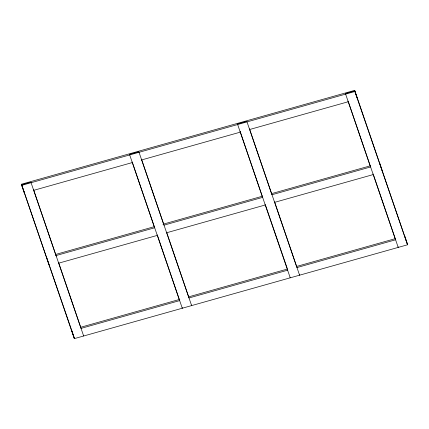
<?xml version="1.0" encoding="UTF-8"?>
<svg xmlns="http://www.w3.org/2000/svg" width="429" height="429" viewBox="0 0 429 429"><rect width="100%" height="100%" fill="white"/><g stroke="black" fill="none" stroke-linecap="round" stroke-linejoin="round"><path stroke-width="0.64" d="M21.45 184.223L354.692 90.363L407.55 244.777L74.308 338.637L21.45 184.223L49.19 265.24M21.627 185.376L354.869 91.516L354.692 90.363M55.491 254.504L154.612 226.587M162.972 224.233L262.586 196.176M271.589 193.64L370.71 165.723M80.534 327.322L179.799 299.362M188.824 296.82L287.441 269.042L287.623 270.195L189.001 297.973L166.629 232.255M296.466 266.5L395.082 238.722M407.459 244.198L404.751 236.004M354.869 91.516L407.55 244.777M348.182 101.249L370.554 166.967L271.932 194.745L249.56 129.027M373.648 175.332L395.586 239.784L296.965 267.562L274.812 202.477M240.219 131.66L262.591 197.378L163.969 225.155L141.811 160.071M265.465 205.11L287.226 268.409M132.47 162.704L154.628 227.788L56.001 255.566L33.628 189.849M157.502 235.521L179.654 300.606L81.033 328.383L58.66 262.666M55.915 254.987L56.317 256.161M46.681 257.631L49.099 264.661M49.319 265.294L73.933 336.894M74.222 338.057L71.514 329.858M398.117 246.831L398.209 247.41L345.436 93.576L354.778 90.943L357.4 98.563L357.309 97.984M382.341 170.801L382.432 171.38L379.719 163.181M373.085 174.013L373.176 174.587L274.555 202.365L274.463 201.791M348.053 101.196L348.144 101.77L249.522 129.547L249.431 128.973M299.496 274.608L299.587 275.187L246.814 121.353L237.468 123.981L290.24 277.815L290.154 277.241M265.122 204.424L265.208 204.998L166.586 232.775L166.5 232.202M240.09 131.601L240.181 132.18L141.559 159.958L141.468 159.379M191.532 305.019L191.618 305.593L138.846 151.759L129.504 154.392L182.277 308.226L182.186 307.647M157.153 234.829L157.245 235.408L58.623 263.186L58.532 262.607M132.127 162.012L132.212 162.591L33.591 190.369L33.5 189.79M83.564 335.424L83.655 336.004L30.883 182.169L21.541 184.802L24.158 192.423L24.067 191.843M74.131 337.484L74.308 338.637"/></g></svg>
